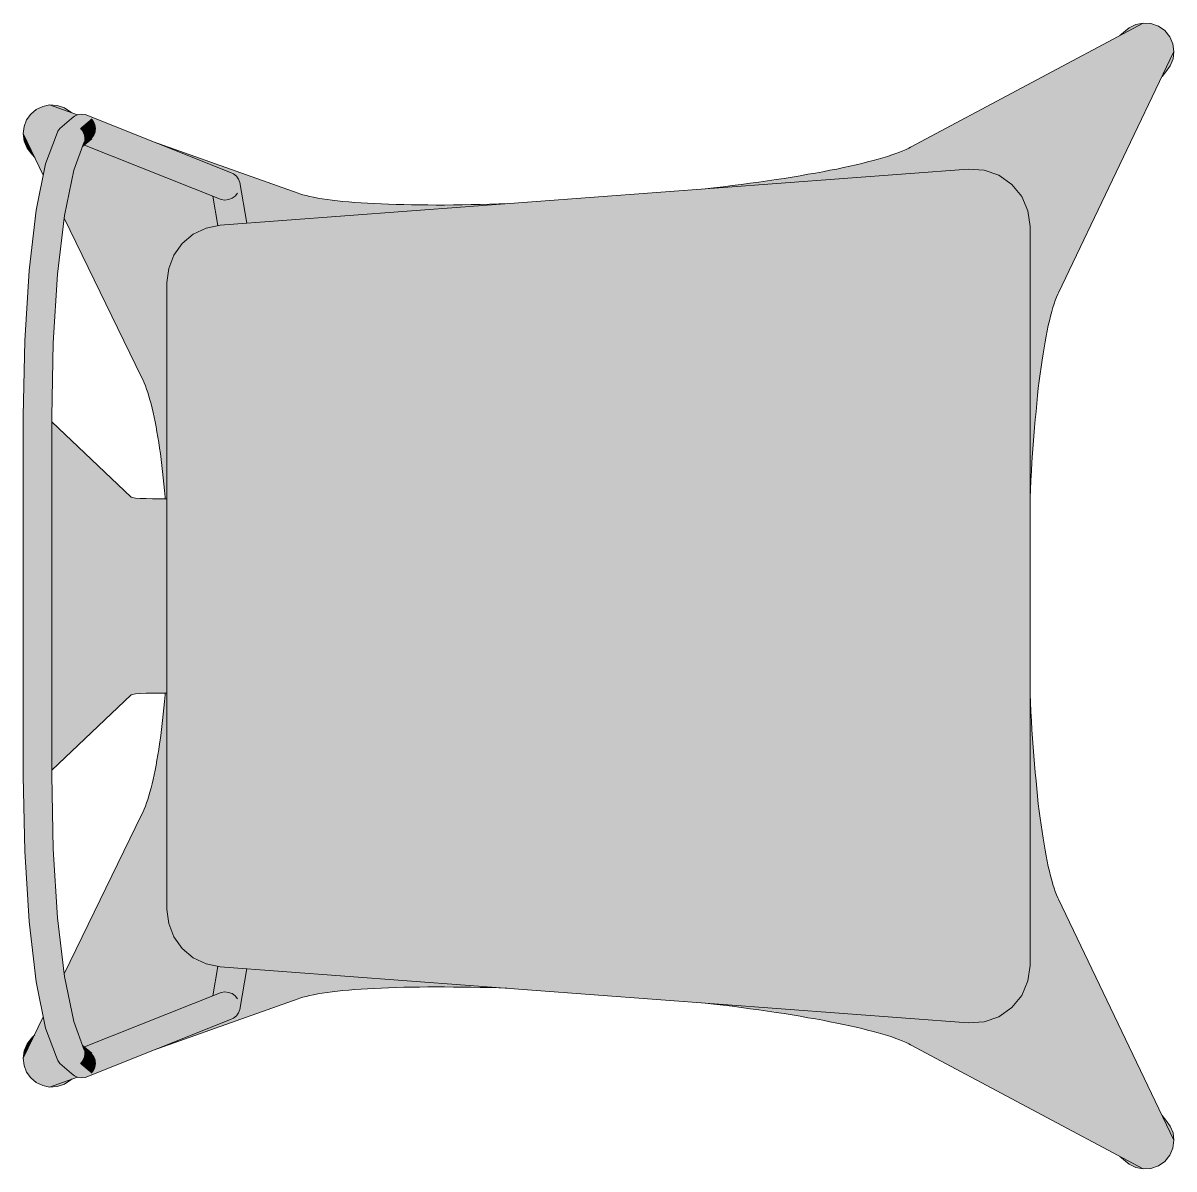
# Model space of a CAD drawing. Header units: millimetres. Extents: x 0 to 673989, y 0 to 383369.
# Drawn here: x 259774.2 to 260172.1, y 191434.7 to 191831 of the extents above; entities that cross this region are included whole.
import ezdxf

# ---------------------------------------------------------------- set-up
doc = ezdxf.new("R2010")
doc.units = ezdxf.units.MM
doc.header["$LTSCALE"] = 500
doc.layers.add('meble', color=5, linetype='Continuous', lineweight=80)

msp = doc.modelspace()

# ---------------------------------------------------------------- hatches: boundary and pattern name
at = {"layer": 'meble', "lineweight": 25, "true_color": 0xffffff, "transparency": 33554559}
for points in [[(260012.95, 191773.98), (260010.02, 191773.63), (260100.93, 191780.44), (260101.78, 191780.4), (260161.36, 191830.97), (260080.99, 191788), (260080.99, 191788), (260080.44, 191787.71), (260079.45, 191787.26), (260078.36, 191786.76), (260077.21, 191786.31), (260075.92, 191785.82), (260074.53, 191785.37), (260073.03, 191784.87), (260071.44, 191784.37), (260069.75, 191783.88), (260068.01, 191783.43), (260066.12, 191782.93), (260064.18, 191782.43), (260062.14, 191781.94), (260060, 191781.49), (260057.77, 191780.99), (260055.48, 191780.49), (260053.09, 191780.05), (260050.65, 191779.55), (260048.12, 191779.1), (260045.53, 191778.65), (260042.85, 191778.16), (260040.11, 191777.71), (260037.32, 191777.26), (260034.49, 191776.86), (260031.56, 191776.42), (260028.57, 191775.97), (260025.54, 191775.57), (260022.45, 191775.12), (260019.32, 191774.73), (260016.19, 191774.33)], [(260106.85, 191779.95), (260164.1, 191830.83), (260161.36, 191830.97), (260101.78, 191780.4), (260106.41, 191780.1)], [(260111.68, 191778.16), (260166.68, 191829.93), (260164.1, 191830.83), (260106.85, 191779.95), (260111.53, 191778.31)], [(260119.29, 191771.14), (260170.61, 191826.25), (260168.87, 191828.34), (260115.95, 191775.17), (260115.95, 191775.17)], [(260119.44, 191771), (260121.38, 191766.47), (260171.71, 191823.76), (260170.61, 191826.25), (260119.29, 191771.14)], [(260121.57, 191765.97), (260122.22, 191761.45), (260172.05, 191821.08), (260171.71, 191823.76), (260121.38, 191766.47)], [(260122.32, 191666.75), (260122.47, 191669.64), (260122.62, 191672.82), (260122.82, 191676), (260122.97, 191679.09), (260123.17, 191682.17), (260123.36, 191685.15), (260123.61, 191688.14), (260123.86, 191691.07), (260124.06, 191693.91), (260124.36, 191696.69), (260124.61, 191699.43), (260124.91, 191702.11), (260125.16, 191704.7), (260125.5, 191707.19), (260125.8, 191709.67), (260126.1, 191712.01), (260126.45, 191714.35), (260126.8, 191716.54), (260127.14, 191718.67), (260127.49, 191720.71), (260127.84, 191722.7), (260128.24, 191724.54), (260128.59, 191726.33), (260128.98, 191728.02), (260129.38, 191729.62), (260129.78, 191731.16), (260130.18, 191732.55), (260130.63, 191733.84), (260131.02, 191735.04), (260131.42, 191736.18), (260131.87, 191737.18), (260132.12, 191737.62), (260132.12, 191737.62), (260172.05, 191821.08), (260122.22, 191761.45), (260122.32, 191760.6)], [(259785.57, 191792.03), (259785.72, 191792.33), (259786.17, 191793.52), (259786.91, 191794.52), (259786.91, 191794.52), (259778.76, 191801.08), (259776.87, 191799.49)], [(259783.38, 191802.63), (259790.44, 191797.55), (259790.99, 191798), (259791.99, 191798.8), (259792.98, 191799.24)], [(259793.58, 191785.17), (259829.24, 191754.73), (259832.87, 191757.77), (259794.82, 191788.25), (259794.67, 191788.15)], [(259832.87, 191757.77), (259833.02, 191757.92), (259837.09, 191759.85), (259802.43, 191785.97), (259795.42, 191788.75), (259794.82, 191788.25)], [(259849.08, 191775.82), (259851.52, 191761.74), (259941.59, 191768.51), (259938.65, 191768.41), (259935.42, 191768.31), (259932.24, 191768.21), (259929.1, 191768.16), (259925.97, 191768.11), (259922.94, 191768.06), (259919.9, 191768.01), (259916.97, 191768.01), (259914.08, 191768.06), (259911.25, 191768.06), (259908.46, 191768.11), (259905.78, 191768.16), (259903.14, 191768.21), (259900.56, 191768.31), (259898.07, 191768.41), (259895.63, 191768.51), (259893.29, 191768.66), (259891.06, 191768.81), (259888.87, 191768.96), (259886.78, 191769.16), (259884.74, 191769.3), (259882.85, 191769.5), (259881.01, 191769.75), (259879.27, 191769.95), (259877.63, 191770.2), (259876.09, 191770.45), (259874.64, 191770.75), (259873.3, 191771), (259872.06, 191771.29), (259870.91, 191771.59), (259869.87, 191771.94), (259869.32, 191772.14), (259869.27, 191772.14), (259819.24, 191789.89), (259845.85, 191779.25), (259846.99, 191778.8), (259847.94, 191778.01), (259848.68, 191777.01)], [(259826.5, 191750.9), (259829.24, 191754.73), (259829.24, 191754.73), (259793.58, 191785.17), (259792.38, 191781.99)], [(259802.43, 191785.97), (259837.09, 191759.85), (259837.49, 191760.05), (259841.57, 191760.9), (259841.57, 191760.95), (259811.93, 191782.19)], [(259791.44, 191778.8), (259824.71, 191746.53), (259826.35, 191750.7), (259826.5, 191750.9), (259792.38, 191781.99), (259791.69, 191780.05)], [(259842.32, 191504.62), (260100.93, 191485.22), (260106.41, 191485.57), (260111.53, 191487.36), (260115.95, 191490.49), (260119.44, 191494.72), (260121.57, 191499.7), (260122.32, 191505.07), (260122.32, 191760.6), (260121.57, 191765.97), (260119.44, 191771), (260115.95, 191775.17), (260111.53, 191778.31), (260106.41, 191780.1), (260100.93, 191780.44), (259842.32, 191761.05), (259837.49, 191760.05), (259833.02, 191757.92), (259829.24, 191754.73), (259826.35, 191750.7), (259824.56, 191746.13), (259823.92, 191741.2), (259823.92, 191524.46), (259824.56, 191519.59), (259826.35, 191514.96), (259829.24, 191510.94), (259833.02, 191507.75), (259837.49, 191505.61)], [(259823.32, 191666.4), (259823.92, 191666.4), (259823.92, 191741.2), (259824.01, 191741.95), (259790.84, 191775.77), (259788.55, 191764.43), (259788.4, 191763.49), (259815.31, 191708.28), (259815.66, 191707.48), (259816.06, 191706.54), (259816.5, 191705.5), (259816.9, 191704.4), (259817.3, 191703.21), (259817.65, 191701.96), (259818.05, 191700.62), (259818.44, 191699.23), (259818.79, 191697.79), (259819.14, 191696.29), (259819.49, 191694.7), (259819.84, 191693.06), (259820.19, 191691.37), (259820.48, 191689.63), (259820.78, 191687.79), (259821.08, 191685.95), (259821.38, 191684.01), (259821.68, 191682.07), (259821.93, 191680.03), (259822.17, 191677.99), (259822.42, 191675.85), (259822.67, 191673.72), (259822.87, 191671.53), (259823.07, 191669.29), (259823.27, 191667)], [(259824.01, 191741.95), (259824.56, 191746.13), (259824.71, 191746.53), (259791.44, 191778.8), (259790.84, 191775.77)], [(259842.32, 191761.05), (259842.32, 191761.05), (259843.11, 191761.1), (259841.52, 191770.35), (259840.63, 191770.7)], [(259843.11, 191761.1), (259844.16, 191761.2), (259842.66, 191769.9), (259841.97, 191770.15), (259841.52, 191770.35)], [(259788.55, 191501.24), (259790.84, 191489.9), (259824.01, 191523.72), (259823.92, 191524.46), (259823.92, 191599.26), (259823.32, 191599.26), (259823.27, 191598.67), (259823.07, 191596.38), (259822.87, 191594.14), (259822.67, 191591.95), (259822.42, 191589.81), (259822.17, 191587.72), (259821.93, 191585.64), (259821.68, 191583.65), (259821.38, 191581.66), (259821.08, 191579.72), (259820.78, 191577.88), (259820.48, 191576.09), (259820.19, 191574.3), (259819.84, 191572.61), (259819.49, 191570.96), (259819.14, 191569.37), (259818.79, 191567.88), (259818.44, 191566.44), (259818.05, 191565.05), (259817.65, 191563.7), (259817.3, 191562.46), (259816.9, 191561.32), (259816.5, 191560.17), (259816.06, 191559.13), (259815.66, 191558.18), (259815.31, 191557.39), (259788.4, 191502.18)], [(260122.22, 191504.22), (260172.05, 191444.64), (260132.12, 191528.04), (260132.12, 191528.04), (260131.87, 191528.49), (260131.42, 191529.54), (260131.02, 191530.63), (260130.63, 191531.82), (260130.18, 191533.12), (260129.78, 191534.56), (260129.38, 191536.05), (260128.98, 191537.64), (260128.59, 191539.33), (260128.24, 191541.12), (260127.84, 191542.96), (260127.49, 191544.95), (260127.14, 191546.99), (260126.8, 191549.13), (260126.45, 191551.37), (260126.1, 191553.66), (260125.8, 191555.99), (260125.5, 191558.48), (260125.16, 191561.02), (260124.91, 191563.6), (260124.61, 191566.24), (260124.36, 191568.97), (260124.06, 191571.76), (260123.86, 191574.64), (260123.61, 191577.53), (260123.36, 191580.51), (260123.17, 191583.5), (260122.97, 191586.58), (260122.82, 191589.71), (260122.62, 191592.85), (260122.47, 191596.03), (260122.32, 191598.91), (260122.32, 191505.07)], [(259791.44, 191486.91), (259824.71, 191519.14), (259824.56, 191519.59), (259824.01, 191523.72), (259790.84, 191489.9)], [(259791.69, 191485.67), (259792.38, 191483.68), (259826.5, 191514.76), (259826.35, 191514.96), (259824.71, 191519.14), (259791.44, 191486.91)], [(259793.58, 191480.5), (259829.24, 191510.94), (259829.24, 191510.94), (259826.5, 191514.76), (259792.38, 191483.68)], [(259794.67, 191477.56), (259794.82, 191477.46), (259832.87, 191507.9), (259829.24, 191510.94), (259793.58, 191480.5)], [(259794.82, 191477.46), (259795.42, 191476.92), (259802.43, 191479.7), (259837.09, 191505.81), (259833.02, 191507.75), (259832.87, 191507.9)], [(259837.09, 191505.81), (259802.43, 191479.7), (259811.93, 191483.48), (259841.57, 191504.72), (259841.57, 191504.77), (259837.49, 191505.61)], [(259842.32, 191504.67), (259840.63, 191494.97), (259841.52, 191495.32), (259843.11, 191504.57), (259842.32, 191504.62)], [(259843.11, 191504.57), (259841.52, 191495.32), (259841.97, 191495.52), (259842.66, 191495.77), (259844.16, 191504.52)], [(259845.85, 191486.42), (259819.24, 191475.77), (259869.27, 191493.53), (259869.32, 191493.53), (259869.87, 191493.73), (259870.91, 191494.08), (259872.06, 191494.37), (259873.3, 191494.67), (259874.64, 191494.92), (259876.09, 191495.22), (259877.63, 191495.47), (259879.27, 191495.72), (259881.01, 191495.92), (259882.85, 191496.16), (259884.74, 191496.36), (259886.78, 191496.56), (259888.87, 191496.71), (259891.06, 191496.86), (259893.29, 191497.01), (259895.63, 191497.16), (259898.07, 191497.26), (259900.56, 191497.36), (259903.14, 191497.46), (259905.78, 191497.51), (259908.46, 191497.56), (259911.25, 191497.61), (259914.08, 191497.66), (259916.97, 191497.66), (259919.9, 191497.66), (259922.94, 191497.61), (259925.97, 191497.61), (259929.1, 191497.56), (259932.24, 191497.46), (259935.42, 191497.41), (259938.65, 191497.31), (259941.59, 191497.21), (259851.52, 191503.97), (259849.08, 191489.85), (259848.68, 191488.65), (259847.94, 191487.66), (259846.99, 191486.86)], [(260171.71, 191441.9), (260172.05, 191444.64), (260122.22, 191504.22), (260121.57, 191499.7), (260121.38, 191499.25)], [(260170.61, 191439.42), (260171.71, 191441.9), (260121.38, 191499.25), (260119.44, 191494.72), (260119.29, 191494.52)], [(260161.36, 191434.69), (260101.78, 191485.27), (260100.93, 191485.22), (260010.02, 191492.04), (260012.95, 191491.74), (260016.19, 191491.34), (260019.32, 191490.94), (260022.45, 191490.54), (260025.54, 191490.1), (260028.57, 191489.7), (260031.56, 191489.25), (260034.49, 191488.85), (260037.32, 191488.41), (260040.11, 191487.96), (260042.85, 191487.51), (260045.53, 191487.01), (260048.12, 191486.57), (260050.65, 191486.12), (260053.09, 191485.62), (260055.48, 191485.17), (260057.77, 191484.68), (260060, 191484.18), (260062.14, 191483.73), (260064.18, 191483.23), (260066.12, 191482.74), (260068.01, 191482.29), (260069.75, 191481.79), (260071.44, 191481.29), (260073.03, 191480.8), (260074.53, 191480.35), (260075.92, 191479.85), (260077.21, 191479.35), (260078.36, 191478.91), (260079.45, 191478.41), (260080.44, 191477.96), (260080.99, 191477.66), (260080.99, 191477.66)], [(260101.78, 191485.27), (260161.36, 191434.69), (260164.1, 191434.89), (260106.85, 191485.72), (260106.41, 191485.57)], [(260106.85, 191485.72), (260164.1, 191434.89), (260166.68, 191435.79), (260111.68, 191487.51), (260111.53, 191487.36)], [(259778.76, 191464.63), (259786.91, 191471.15), (259786.91, 191471.15), (259786.17, 191472.19), (259785.72, 191473.34), (259785.57, 191473.68), (259776.87, 191466.22)], [(259783.38, 191463.04), (259792.98, 191466.47), (259791.99, 191466.87), (259790.99, 191467.67), (259790.44, 191468.11)]]:
    msp.add_hatch(color=7, dxfattribs=at).paths.add_polyline_path(points)

# ---------------------------------------------------------------- linework, layer by layer
at = {"layer": 'meble', "lineweight": 9}
for points in [[(260010.02, 191773.63), (260012.95, 191773.98), (260016.19, 191774.33), (260019.32, 191774.73), (260022.45, 191775.12), (260025.54, 191775.57), (260028.57, 191775.97), (260031.56, 191776.42), (260034.49, 191776.86), (260037.32, 191777.26), (260040.11, 191777.71), (260042.85, 191778.16), (260045.53, 191778.65), (260048.12, 191779.1), (260050.65, 191779.55), (260053.09, 191780.05), (260055.48, 191780.49), (260057.77, 191780.99), (260060, 191781.49), (260062.14, 191781.94), (260064.18, 191782.43), (260066.12, 191782.93), (260068.01, 191783.43), (260069.75, 191783.88), (260071.44, 191784.37), (260073.03, 191784.87), (260074.53, 191785.37), (260075.92, 191785.82), (260077.21, 191786.31), (260078.36, 191786.76), (260079.45, 191787.26), (260080.44, 191787.71), (260080.99, 191788), (260161.36, 191830.97), (260164.1, 191830.83), (260166.68, 191829.93), (260168.87, 191828.34), (260170.61, 191826.25), (260171.71, 191823.76), (260172.05, 191821.08), (260171.76, 191818.54), (260170.76, 191816.15), (260169.27, 191814.11), (260167.98, 191812.52)], [(260153.35, 191826.7), (260156.59, 191829.33), (260158.87, 191830.48), (260161.36, 191830.97)], [(260172.05, 191821.08), (260132.12, 191737.62), (260131.87, 191737.18), (260131.42, 191736.18), (260131.02, 191735.04), (260130.63, 191733.84), (260130.18, 191732.55), (260129.78, 191731.16), (260129.38, 191729.62), (260128.98, 191728.02), (260128.59, 191726.33), (260128.24, 191724.54), (260127.84, 191722.7), (260127.49, 191720.71), (260127.14, 191718.67), (260126.8, 191716.54), (260126.45, 191714.35), (260126.1, 191712.01), (260125.8, 191709.67), (260125.5, 191707.19), (260125.16, 191704.7), (260124.91, 191702.11), (260124.61, 191699.43), (260124.36, 191696.69), (260124.06, 191693.91), (260123.86, 191691.07), (260123.61, 191688.14), (260123.36, 191685.15), (260123.17, 191682.17), (260122.97, 191679.09), (260122.82, 191676), (260122.62, 191672.82), (260122.47, 191669.64), (260122.32, 191666.75)], [(259778.21, 191784.52), (259777.21, 191785.57), (259775.57, 191787.66), (259774.53, 191790.09), (259774.18, 191792.73), (259774.53, 191795.17), (259775.42, 191797.45), (259776.87, 191799.49), (259778.76, 191801.08), (259780.99, 191802.13), (259783.38, 191802.63), (259786.02, 191802.48), (259788.55, 191801.63), (259790.74, 191800.14), (259791.14, 191799.89)], [(259851.52, 191503.97), (259849.08, 191489.85), (259848.68, 191488.65), (259847.94, 191487.66), (259846.99, 191486.86), (259845.85, 191486.42), (259795.72, 191466.37), (259794.42, 191466.22), (259793.18, 191466.37), (259791.99, 191466.87), (259790.99, 191467.67), (259786.91, 191471.15), (259786.17, 191472.19), (259785.72, 191473.34), (259781.99, 191483.38), (259778.76, 191499.4), (259776.32, 191520.29), (259774.78, 191544.61), (259774.23, 191570.57), (259774.23, 191632.83), (259774.23, 191695.1), (259774.78, 191721.06), (259776.32, 191745.38), (259778.76, 191766.27), (259781.99, 191782.28), (259785.72, 191792.33), (259786.17, 191793.52), (259786.91, 191794.52), (259790.99, 191798), (259791.99, 191798.8), (259793.18, 191799.29), (259794.42, 191799.44), (259795.72, 191799.29), (259845.85, 191779.25), (259846.99, 191778.8), (259847.94, 191778.01), (259848.68, 191777.01), (259849.08, 191775.82), (259851.52, 191761.74)], [(259783.38, 191802.63), (259792.98, 191799.24)], [(259781.19, 191778.36), (259774.18, 191792.73)], [(259795.32, 191475.82), (259791.69, 191485.67), (259788.55, 191501.24), (259786.12, 191521.58), (259784.63, 191545.25), (259784.13, 191570.77), (259784.13, 191632.83), (259784.13, 191694.9), (259784.63, 191720.42), (259786.12, 191744.09), (259788.55, 191764.43), (259791.69, 191780.05), (259795.32, 191789.84)], [(259797.95, 191790.94), (259794.67, 191788.15)], [(259848.33, 191772.14), (259847.49, 191771.14), (259846.44, 191770.35), (259845.2, 191769.9), (259843.96, 191769.7), (259842.66, 191769.9), (259795.42, 191788.75)], [(259819.24, 191789.89), (259869.27, 191772.14), (259869.32, 191772.14), (259869.87, 191771.94), (259870.91, 191771.59), (259872.06, 191771.29), (259873.3, 191771), (259874.64, 191770.75), (259876.09, 191770.45), (259877.63, 191770.2), (259879.27, 191769.95), (259881.01, 191769.75), (259882.85, 191769.5), (259884.74, 191769.3), (259886.78, 191769.16), (259888.87, 191768.96), (259891.06, 191768.81), (259893.29, 191768.66), (259895.63, 191768.51), (259898.07, 191768.41), (259900.56, 191768.31), (259903.14, 191768.21), (259905.78, 191768.16), (259908.46, 191768.11), (259911.25, 191768.06), (259914.08, 191768.06), (259916.97, 191768.01), (259919.9, 191768.01), (259922.94, 191768.06), (259925.97, 191768.11), (259929.1, 191768.16), (259932.24, 191768.21), (259935.42, 191768.31), (259938.65, 191768.41), (259941.59, 191768.51)], [(260080.99, 191788), (260080.99, 191788)], [(259841.57, 191760.9), (259839.83, 191771.04)], [(259823.32, 191666.4), (259823.27, 191667), (259823.07, 191669.29), (259822.87, 191671.53), (259822.67, 191673.72), (259822.42, 191675.85), (259822.17, 191677.99), (259821.93, 191680.03), (259821.68, 191682.07), (259821.38, 191684.01), (259821.08, 191685.95), (259820.78, 191687.79), (259820.48, 191689.63), (259820.19, 191691.37), (259819.84, 191693.06), (259819.49, 191694.7), (259819.14, 191696.29), (259818.79, 191697.79), (259818.44, 191699.23), (259818.05, 191700.62), (259817.65, 191701.96), (259817.3, 191703.21), (259816.9, 191704.4), (259816.5, 191705.5), (259816.06, 191706.54), (259815.66, 191707.48), (259815.31, 191708.28), (259788.4, 191763.49)], [(260132.12, 191737.62), (260132.12, 191737.62)], [(259823.92, 191666.4), (259821.43, 191666.4), (259818.99, 191666.4), (259816.75, 191666.5), (259814.71, 191666.6), (259813.12, 191666.7), (259812.08, 191666.85), (259811.53, 191667.05), (259784.13, 191693.01)], [(259784.13, 191572.66), (259811.53, 191598.62), (259812.08, 191598.82), (259813.12, 191598.96), (259814.71, 191599.11), (259816.75, 191599.21), (259818.99, 191599.26), (259821.43, 191599.26), (259823.92, 191599.26)], [(259788.4, 191502.18), (259815.31, 191557.39), (259815.66, 191558.18), (259816.06, 191559.13), (259816.5, 191560.17), (259816.9, 191561.32), (259817.3, 191562.46), (259817.65, 191563.7), (259818.05, 191565.05), (259818.44, 191566.44), (259818.79, 191567.88), (259819.14, 191569.37), (259819.49, 191570.96), (259819.84, 191572.61), (259820.19, 191574.3), (259820.48, 191576.09), (259820.78, 191577.88), (259821.08, 191579.72), (259821.38, 191581.66), (259821.68, 191583.65), (259821.93, 191585.64), (259822.17, 191587.72), (259822.42, 191589.81), (259822.67, 191591.95), (259822.87, 191594.14), (259823.07, 191596.38), (259823.27, 191598.67), (259823.32, 191599.26)], [(260122.32, 191598.91), (260122.47, 191596.03), (260122.62, 191592.85), (260122.82, 191589.71), (260122.97, 191586.58), (260123.17, 191583.5), (260123.36, 191580.51), (260123.61, 191577.53), (260123.86, 191574.64), (260124.06, 191571.76), (260124.36, 191568.97), (260124.61, 191566.24), (260124.91, 191563.6), (260125.16, 191560.97), (260125.5, 191558.48), (260125.8, 191555.99), (260126.1, 191553.66), (260126.45, 191551.37), (260126.8, 191549.13), (260127.14, 191546.99), (260127.49, 191544.95), (260127.84, 191542.96), (260128.24, 191541.12), (260128.59, 191539.33), (260128.98, 191537.64), (260129.38, 191536.05), (260129.78, 191534.56), (260130.18, 191533.12), (260130.63, 191531.82), (260131.02, 191530.63), (260131.42, 191529.54), (260131.87, 191528.49), (260132.12, 191528.04), (260172.05, 191444.64)], [(260132.12, 191528.04), (260132.12, 191528.04)], [(259841.57, 191504.77), (259839.83, 191494.62)], [(259941.59, 191497.21), (259938.65, 191497.31), (259935.42, 191497.41), (259932.24, 191497.46), (259929.1, 191497.56), (259925.97, 191497.61), (259922.94, 191497.61), (259919.9, 191497.66), (259916.97, 191497.66), (259914.08, 191497.66), (259911.25, 191497.61), (259908.46, 191497.56), (259905.78, 191497.51), (259903.14, 191497.46), (259900.56, 191497.36), (259898.07, 191497.26), (259895.63, 191497.16), (259893.29, 191497.01), (259891.06, 191496.86), (259888.87, 191496.71), (259886.78, 191496.56), (259884.74, 191496.36), (259882.85, 191496.16), (259881.01, 191495.92), (259879.27, 191495.72), (259877.63, 191495.47), (259876.09, 191495.22), (259874.64, 191494.92), (259873.3, 191494.67), (259872.06, 191494.37), (259870.91, 191494.08), (259869.87, 191493.73), (259869.32, 191493.53), (259869.27, 191493.53), (259819.24, 191475.77)], [(259848.33, 191493.53), (259847.49, 191494.52), (259846.44, 191495.32), (259845.2, 191495.77), (259843.96, 191495.97), (259842.66, 191495.77), (259795.42, 191476.92)], [(260010.02, 191492.04), (260012.95, 191491.74), (260016.19, 191491.34), (260019.32, 191490.94), (260022.45, 191490.54), (260025.54, 191490.1), (260028.57, 191489.7), (260031.56, 191489.25), (260034.49, 191488.85), (260037.32, 191488.41), (260040.11, 191487.96), (260042.85, 191487.51), (260045.53, 191487.01), (260048.12, 191486.57), (260050.65, 191486.12), (260053.09, 191485.62), (260055.48, 191485.17), (260057.77, 191484.68), (260060, 191484.23), (260062.14, 191483.73), (260064.18, 191483.23), (260066.12, 191482.74), (260068.01, 191482.29), (260069.75, 191481.79), (260071.44, 191481.29), (260073.03, 191480.8), (260074.53, 191480.35), (260075.92, 191479.85), (260077.21, 191479.35), (260078.36, 191478.91), (260079.45, 191478.41), (260080.44, 191477.96), (260080.99, 191477.66), (260161.36, 191434.69), (260164.1, 191434.89), (260166.68, 191435.79), (260168.87, 191437.33), (260170.61, 191439.42), (260171.71, 191441.9), (260172.05, 191444.64), (260171.76, 191447.18), (260170.76, 191449.51), (260169.27, 191451.55), (260167.98, 191453.14)], [(259774.18, 191472.99), (259781.19, 191487.31)], [(259778.21, 191481.14), (259777.21, 191480.1), (259775.57, 191478.01), (259774.53, 191475.57), (259774.18, 191472.99), (259774.53, 191470.5), (259775.42, 191468.21), (259776.87, 191466.22), (259778.76, 191464.63), (259780.99, 191463.54), (259783.38, 191463.04), (259786.02, 191463.19), (259788.55, 191464.04), (259790.74, 191465.53), (259791.14, 191465.83)], [(259797.95, 191474.73), (259794.67, 191477.56)], [(260080.99, 191477.66), (260080.99, 191477.66)], [(259792.98, 191466.47), (259783.38, 191463.04)], [(260153.35, 191439.02), (260156.59, 191436.33), (260158.87, 191435.24), (260161.36, 191434.69)]]:
    msp.add_lwpolyline(points, dxfattribs=at)
msp.add_lwpolyline([(260100.93, 191485.22), (260106.41, 191485.57), (260111.53, 191487.36), (260115.95, 191490.49), (260119.44, 191494.72), (260121.57, 191499.7), (260122.32, 191505.07), (260122.32, 191760.6), (260121.57, 191765.97), (260119.44, 191771), (260115.95, 191775.17), (260111.53, 191778.31), (260106.41, 191780.1), (260100.93, 191780.44), (259842.32, 191761.05), (259837.49, 191760.05), (259833.02, 191757.92), (259829.24, 191754.73), (259826.35, 191750.7), (259824.56, 191746.13), (259823.92, 191741.2), (259823.92, 191524.46), (259824.56, 191519.59), (259826.35, 191514.96), (259829.24, 191510.94), (259833.02, 191507.75), (259837.49, 191505.61), (259842.32, 191504.62)], close=True, dxfattribs=at)
at = {"layer": 'meble', "color": 7, "lineweight": 0, "true_color": 0xffffff, "transparency": 33554559}
for points in [[(260158.87, 191830.48), (260156.04, 191828.14), (260161.36, 191830.97)], [(260111.68, 191778.16), (260115.95, 191775.17), (260166.68, 191829.93), (260168.87, 191828.34)], [(260156.59, 191829.33), (260153.35, 191826.7), (260158.87, 191830.48), (260156.04, 191828.14)], [(260172.05, 191821.08), (260169.57, 191815.86), (260171.76, 191818.54)], [(260167.98, 191812.52), (260169.27, 191814.11), (260168.13, 191812.82), (260170.76, 191816.15)], [(260168.13, 191812.82), (260170.76, 191816.15), (260169.57, 191815.86), (260171.76, 191818.54)], [(259775.42, 191797.45), (259784.53, 191789.15), (259776.87, 191799.49), (259785.57, 191792.03)], [(259786.91, 191794.52), (259788.85, 191796.21), (259778.76, 191801.08), (259780.99, 191802.13)], [(259780.99, 191802.13), (259788.85, 191796.21), (259783.38, 191802.63), (259790.44, 191797.55)], [(259783.38, 191802.63), (259788.36, 191800.89), (259786.02, 191802.48)], [(259791.09, 191799.89), (259788.55, 191801.63), (259788.36, 191800.89), (259786.02, 191802.48)], [(259791.99, 191798.8), (259787.91, 191795.27), (259793.18, 191799.29), (259789.05, 191795.76)], [(259791.09, 191799.89), (259791.14, 191799.89), (259788.55, 191801.63), (259790.74, 191800.14)], [(259789.05, 191795.76), (259790.29, 191795.91), (259793.18, 191799.29), (259794.42, 191799.44)], [(259790.29, 191795.91), (259791.59, 191795.76), (259794.42, 191799.44), (259795.72, 191799.29)], [(259791.59, 191795.76), (259792.78, 191795.27), (259795.72, 191799.29), (259796.91, 191798.8)], [(259796.91, 191798.8), (259846.99, 191778.8), (259795.72, 191799.29), (259845.85, 191779.25)], [(259774.18, 191792.73), (259782.64, 191784.08), (259774.53, 191795.17), (259783.53, 191786.41)], [(259783.53, 191786.41), (259784.53, 191789.15), (259774.53, 191795.17), (259775.42, 191797.45)], [(259786.91, 191794.52), (259783.08, 191784.22), (259787.91, 191795.27), (259784.03, 191784.92)], [(259787.91, 191795.27), (259784.03, 191784.92), (259789.05, 191795.76), (259785.17, 191785.37)], [(259789.05, 191795.76), (259785.17, 191785.37), (259790.29, 191795.91), (259786.42, 191785.47)], [(259790.29, 191795.91), (259786.42, 191785.47), (259791.59, 191795.76), (259787.71, 191785.37)], [(259790.99, 191798), (259786.91, 191794.52), (259791.99, 191798.8), (259787.91, 191795.27)], [(259791.59, 191795.76), (259787.71, 191785.37), (259792.78, 191795.27), (259788.95, 191784.92)], [(259792.78, 191795.27), (259788.95, 191784.92), (259793.83, 191794.52), (259790.05, 191784.22)], [(259792.78, 191795.27), (259793.83, 191794.52), (259796.91, 191798.8), (259797.95, 191798)], [(259793.83, 191794.52), (259794.67, 191793.52), (259797.95, 191798), (259798.7, 191796.96)], [(259794.67, 191793.52), (259795.22, 191792.33), (259798.7, 191796.96), (259799.2, 191795.76)], [(259795.22, 191792.33), (259795.42, 191791.09), (259799.2, 191795.76), (259799.4, 191794.47)], [(259797.95, 191798), (259847.94, 191778.01), (259796.91, 191798.8), (259846.99, 191778.8)], [(259798.7, 191796.96), (259848.68, 191777.01), (259797.95, 191798), (259847.94, 191778.01)], [(259799.2, 191795.76), (259849.08, 191775.82), (259798.7, 191796.96), (259848.68, 191777.01)], [(259849.18, 191774.58), (259849.08, 191775.82), (259799.4, 191794.47), (259799.2, 191795.76)], [(259774.53, 191790.09), (259776.47, 191788.05), (259774.18, 191792.73)], [(259774.18, 191792.73), (259781.19, 191778.36), (259782.64, 191784.08), (259781.99, 191782.28)], [(259785.72, 191792.33), (259781.99, 191782.28), (259786.17, 191793.52), (259782.39, 191783.33)], [(259786.17, 191793.52), (259782.39, 191783.33), (259786.91, 191794.52), (259783.08, 191784.22)], [(259793.83, 191794.52), (259790.05, 191784.22), (259794.67, 191793.52), (259790.89, 191783.33)], [(259794.67, 191793.52), (259790.89, 191783.33), (259795.22, 191792.33), (259791.49, 191782.28)], [(259795.22, 191792.33), (259791.49, 191782.28), (259795.42, 191791.09), (259791.74, 191781.14)], [(259795.42, 191791.09), (259791.74, 191781.14), (259795.32, 191789.84), (259791.69, 191780.05)], [(259794.87, 191788.65), (259794.67, 191788.15), (259798.75, 191791.98), (259797.95, 191790.94)], [(259794.87, 191788.65), (259798.75, 191791.98), (259795.32, 191789.84), (259799.25, 191793.18)], [(259795.42, 191791.09), (259795.32, 191789.84), (259799.4, 191794.47), (259799.25, 191793.18)], [(259847.49, 191771.14), (259848.33, 191772.14), (259797.95, 191790.94), (259798.75, 191791.98)], [(259798.75, 191791.98), (259848.33, 191772.14), (259799.25, 191793.18), (259848.93, 191773.33)], [(259848.93, 191773.33), (259849.18, 191774.58), (259799.25, 191793.18), (259799.4, 191794.47)], [(259777.86, 191785.17), (259776.47, 191788.05), (259775.57, 191787.66), (259774.53, 191790.09)], [(259778.21, 191784.52), (259777.86, 191785.17), (259777.21, 191785.57), (259775.57, 191787.66)], [(259843.96, 191769.7), (259795.72, 191789), (259842.66, 191769.9), (259795.42, 191788.75)], [(259795.72, 191789), (259843.96, 191769.7), (259796.26, 191789.45), (259845.2, 191769.9)], [(259796.26, 191789.45), (259845.2, 191769.9), (259797.01, 191790.14), (259846.44, 191770.35)], [(259797.01, 191790.14), (259846.44, 191770.35), (259797.95, 191790.94), (259847.49, 191771.14)], [(259781.99, 191782.28), (259778.76, 191766.27), (259782.39, 191783.33), (259779.1, 191767.12)], [(259779.1, 191767.12), (259779.8, 191767.86), (259782.39, 191783.33), (259783.08, 191784.22)], [(259783.08, 191784.22), (259779.8, 191767.86), (259784.03, 191784.92), (259780.75, 191768.41)], [(259780.75, 191768.41), (259781.84, 191768.76), (259784.03, 191784.92), (259785.17, 191785.37)], [(259785.17, 191785.37), (259781.84, 191768.76), (259786.42, 191785.47), (259783.08, 191768.91)], [(259783.08, 191768.91), (259784.38, 191768.76), (259786.42, 191785.47), (259787.71, 191785.37)], [(259784.38, 191768.76), (259785.62, 191768.41), (259787.71, 191785.37), (259788.95, 191784.92)], [(259785.62, 191768.41), (259786.76, 191767.86), (259788.95, 191784.92), (259790.05, 191784.22)], [(259787.66, 191767.12), (259790.89, 191783.33), (259786.76, 191767.86), (259790.05, 191784.22)], [(259787.66, 191767.12), (259788.26, 191766.27), (259790.89, 191783.33), (259791.49, 191782.28)], [(259788.26, 191766.27), (259788.55, 191765.33), (259791.49, 191782.28), (259791.74, 191781.14)], [(259788.55, 191765.33), (259788.55, 191764.43), (259791.74, 191781.14), (259791.69, 191780.05)], [(259841.57, 191760.95), (259839.83, 191771.04), (259811.93, 191782.19)], [(259851.37, 191761.69), (259851.52, 191761.74), (259849.18, 191774.58), (259849.08, 191775.82)], [(259847.99, 191761.45), (259849.18, 191761.55), (259846.44, 191770.35), (259847.49, 191771.14)], [(259849.18, 191761.55), (259850.17, 191761.65), (259847.49, 191771.14), (259848.33, 191772.14)], [(259850.17, 191761.65), (259850.92, 191761.69), (259848.33, 191772.14), (259848.93, 191773.33)], [(259850.92, 191761.69), (259851.37, 191761.69), (259848.93, 191773.33), (259849.18, 191774.58)], [(259778.76, 191766.27), (259776.32, 191745.38), (259779.1, 191767.12), (259776.62, 191745.98)], [(259776.62, 191745.98), (259777.26, 191746.53), (259779.1, 191767.12), (259779.8, 191767.86)], [(259777.26, 191746.53), (259778.21, 191746.92), (259779.8, 191767.86), (259780.75, 191768.41)], [(259780.75, 191768.41), (259778.21, 191746.92), (259781.84, 191768.76), (259779.3, 191747.17)], [(259779.3, 191747.17), (259780.55, 191747.27), (259781.84, 191768.76), (259783.08, 191768.91)], [(259780.55, 191747.27), (259781.84, 191747.17), (259783.08, 191768.91), (259784.38, 191768.76)], [(259781.84, 191747.17), (259783.08, 191746.92), (259784.38, 191768.76), (259785.62, 191768.41)], [(259784.23, 191746.53), (259786.76, 191767.86), (259783.08, 191746.92), (259785.62, 191768.41)], [(259784.23, 191746.53), (259785.12, 191745.98), (259786.76, 191767.86), (259787.66, 191767.12)], [(259785.82, 191745.38), (259788.26, 191766.27), (259785.12, 191745.98), (259787.66, 191767.12)], [(259841.57, 191760.9), (259841.77, 191760.95), (259839.83, 191771.04), (259840.03, 191770.95)], [(259841.77, 191760.95), (259842.32, 191761.05), (259840.03, 191770.95), (259840.63, 191770.7)], [(259844.16, 191761.2), (259845.4, 191761.25), (259842.66, 191769.9), (259843.96, 191769.7)], [(259845.4, 191761.25), (259846.69, 191761.35), (259843.96, 191769.7), (259845.2, 191769.9)], [(259846.69, 191761.35), (259847.99, 191761.45), (259845.2, 191769.9), (259846.44, 191770.35)], [(259786.12, 191744.74), (259788.55, 191765.33), (259785.82, 191745.38), (259788.26, 191766.27)], [(259786.17, 191744.09), (259788.55, 191764.43), (259786.12, 191744.74), (259788.55, 191765.33)], [(259777.71, 191722.01), (259778.96, 191722.06), (259779.3, 191747.17), (259780.55, 191747.27)], [(259778.96, 191722.06), (259780.25, 191722.01), (259780.55, 191747.27), (259781.84, 191747.17)], [(259774.78, 191721.06), (259775.08, 191721.41), (259776.32, 191745.38), (259776.62, 191745.98)], [(259775.08, 191721.41), (259775.67, 191721.66), (259776.62, 191745.98), (259777.26, 191746.53)], [(259777.26, 191746.53), (259775.67, 191721.66), (259778.21, 191746.92), (259776.57, 191721.86)], [(259776.57, 191721.86), (259777.71, 191722.01), (259778.21, 191746.92), (259779.3, 191747.17)], [(259780.25, 191722.01), (259781.49, 191721.86), (259781.84, 191747.17), (259783.08, 191746.92)], [(259781.49, 191721.86), (259782.64, 191721.66), (259783.08, 191746.92), (259784.23, 191746.53)], [(259782.64, 191721.66), (259783.58, 191721.41), (259784.23, 191746.53), (259785.12, 191745.98)], [(259783.58, 191721.41), (259784.23, 191721.06), (259785.12, 191745.98), (259785.82, 191745.38)], [(259784.23, 191721.06), (259784.63, 191720.76), (259785.82, 191745.38), (259786.12, 191744.74)], [(259784.63, 191720.76), (259784.63, 191720.42), (259786.12, 191744.74), (259786.17, 191744.09)], [(259774.23, 191695.1), (259774.53, 191695.15), (259774.78, 191721.06), (259775.08, 191721.41)], [(259775.08, 191721.41), (259774.53, 191695.15), (259775.67, 191721.66), (259775.18, 191695.25)], [(259775.67, 191721.66), (259775.18, 191695.25), (259776.57, 191721.86), (259776.07, 191695.3)], [(259776.57, 191721.86), (259776.07, 191695.3), (259777.71, 191722.01), (259777.17, 191695.3)], [(259777.71, 191722.01), (259777.17, 191695.3), (259778.96, 191722.06), (259778.41, 191695.35)], [(259778.96, 191722.06), (259778.41, 191695.35), (259780.25, 191722.01), (259779.7, 191695.3)], [(259780.25, 191722.01), (259779.7, 191695.3), (259781.49, 191721.86), (259780.94, 191695.3)], [(259781.49, 191721.86), (259780.94, 191695.3), (259782.64, 191721.66), (259782.09, 191695.25)], [(259782.64, 191721.66), (259782.09, 191695.25), (259783.58, 191721.41), (259783.03, 191695.15)], [(259783.58, 191721.41), (259783.03, 191695.15), (259784.23, 191721.06), (259783.73, 191695.1)], [(259783.73, 191695.1), (259784.08, 191695), (259784.23, 191721.06), (259784.63, 191720.76)], [(259784.08, 191695), (259784.13, 191694.9), (259784.63, 191720.76), (259784.63, 191720.42)], [(259774.23, 191695.1), (259774.23, 191632.83), (259774.53, 191695.15), (259774.53, 191632.83)], [(259774.53, 191695.15), (259774.53, 191632.83), (259775.18, 191695.25), (259775.18, 191632.83)], [(259775.18, 191695.25), (259775.18, 191632.83), (259776.07, 191695.3), (259776.07, 191632.83)], [(259776.07, 191695.3), (259776.07, 191632.83), (259777.17, 191695.3), (259777.17, 191632.83)], [(259777.17, 191695.3), (259777.17, 191632.83), (259778.41, 191695.35), (259778.41, 191632.83)], [(259778.41, 191695.35), (259778.41, 191632.83), (259779.7, 191695.3), (259779.7, 191632.83)], [(259779.7, 191695.3), (259779.7, 191632.83), (259780.94, 191695.3), (259780.94, 191632.83)], [(259780.94, 191695.3), (259780.94, 191632.83), (259782.09, 191695.25), (259782.09, 191632.83)], [(259782.09, 191695.25), (259782.09, 191632.83), (259783.03, 191695.15), (259783.03, 191632.83)], [(259783.03, 191695.15), (259783.03, 191632.83), (259783.73, 191695.1), (259783.73, 191632.83)], [(259783.73, 191695.1), (259783.73, 191632.83), (259784.08, 191695), (259784.08, 191632.83)], [(259784.08, 191695), (259784.08, 191632.83), (259784.13, 191694.9), (259784.13, 191632.83)], [(259784.13, 191693.01), (259784.13, 191572.66), (259811.53, 191667.05), (259811.53, 191598.62)], [(259811.53, 191667.05), (259811.53, 191598.62), (259812.08, 191666.85), (259812.08, 191598.82)], [(259812.08, 191666.85), (259812.08, 191598.82), (259813.12, 191666.7), (259813.12, 191598.96)], [(259813.12, 191666.7), (259813.12, 191598.96), (259814.71, 191666.6), (259814.71, 191599.11)], [(259814.71, 191666.6), (259814.71, 191599.11), (259816.75, 191666.5), (259816.75, 191599.21)], [(259816.75, 191666.5), (259816.75, 191599.21), (259818.99, 191666.4), (259818.99, 191599.26)], [(259818.99, 191599.26), (259821.43, 191599.26), (259818.99, 191666.4), (259821.43, 191666.4)], [(259821.43, 191599.26), (259823.92, 191599.26), (259821.43, 191666.4), (259823.92, 191666.4)], [(259774.23, 191570.57), (259774.53, 191570.52), (259774.23, 191632.83), (259774.53, 191632.83)], [(259774.53, 191570.52), (259775.18, 191570.42), (259774.53, 191632.83), (259775.18, 191632.83)], [(259775.18, 191570.42), (259776.07, 191570.37), (259775.18, 191632.83), (259776.07, 191632.83)], [(259776.07, 191570.37), (259777.17, 191570.37), (259776.07, 191632.83), (259777.17, 191632.83)], [(259777.17, 191570.37), (259778.41, 191570.37), (259777.17, 191632.83), (259778.41, 191632.83)], [(259778.41, 191570.37), (259779.7, 191570.37), (259778.41, 191632.83), (259779.7, 191632.83)], [(259779.7, 191570.37), (259780.94, 191570.37), (259779.7, 191632.83), (259780.94, 191632.83)], [(259780.94, 191570.37), (259782.09, 191570.42), (259780.94, 191632.83), (259782.09, 191632.83)], [(259782.09, 191570.42), (259783.03, 191570.52), (259782.09, 191632.83), (259783.03, 191632.83)], [(259783.03, 191570.52), (259783.73, 191570.57), (259783.03, 191632.83), (259783.73, 191632.83)], [(259783.73, 191570.57), (259784.08, 191570.67), (259783.73, 191632.83), (259784.08, 191632.83)], [(259784.08, 191570.67), (259784.13, 191570.77), (259784.08, 191632.83), (259784.13, 191632.83)], [(259774.78, 191544.61), (259775.08, 191544.26), (259774.23, 191570.57), (259774.53, 191570.52)], [(259775.08, 191544.26), (259775.67, 191544.01), (259774.53, 191570.52), (259775.18, 191570.42)], [(259775.67, 191544.01), (259776.57, 191543.81), (259775.18, 191570.42), (259776.07, 191570.37)], [(259776.57, 191543.81), (259777.71, 191543.66), (259776.07, 191570.37), (259777.17, 191570.37)], [(259777.71, 191543.66), (259778.96, 191543.61), (259777.17, 191570.37), (259778.41, 191570.37)], [(259778.96, 191543.61), (259780.25, 191543.66), (259778.41, 191570.37), (259779.7, 191570.37)], [(259780.25, 191543.66), (259781.49, 191543.81), (259779.7, 191570.37), (259780.94, 191570.37)], [(259781.49, 191543.81), (259782.64, 191544.01), (259780.94, 191570.37), (259782.09, 191570.42)], [(259782.64, 191544.01), (259783.58, 191544.26), (259782.09, 191570.42), (259783.03, 191570.52)], [(259783.58, 191544.26), (259784.23, 191544.61), (259783.03, 191570.52), (259783.73, 191570.57)], [(259783.73, 191570.57), (259784.23, 191544.61), (259784.08, 191570.67), (259784.63, 191544.9)], [(259784.08, 191570.67), (259784.63, 191544.9), (259784.13, 191570.77), (259784.63, 191545.25)], [(259776.62, 191519.69), (259775.08, 191544.26), (259776.32, 191520.29), (259774.78, 191544.61)], [(259785.12, 191519.69), (259785.82, 191520.29), (259783.58, 191544.26), (259784.23, 191544.61)], [(259785.82, 191520.29), (259786.12, 191520.93), (259784.23, 191544.61), (259784.63, 191544.9)], [(259786.12, 191520.93), (259786.17, 191521.58), (259784.63, 191544.9), (259784.63, 191545.25)], [(259776.62, 191519.69), (259777.26, 191519.14), (259775.08, 191544.26), (259775.67, 191544.01)], [(259778.21, 191518.74), (259776.57, 191543.81), (259777.26, 191519.14), (259775.67, 191544.01)], [(259779.3, 191518.49), (259777.71, 191543.66), (259778.21, 191518.74), (259776.57, 191543.81)], [(259779.3, 191518.49), (259780.55, 191518.45), (259777.71, 191543.66), (259778.96, 191543.61)], [(259778.96, 191543.61), (259780.55, 191518.45), (259780.25, 191543.66), (259781.84, 191518.49)], [(259781.84, 191518.49), (259783.08, 191518.74), (259780.25, 191543.66), (259781.49, 191543.81)], [(259783.08, 191518.74), (259784.23, 191519.14), (259781.49, 191543.81), (259782.64, 191544.01)], [(259784.23, 191519.14), (259785.12, 191519.69), (259782.64, 191544.01), (259783.58, 191544.26)], [(259785.82, 191520.29), (259788.26, 191499.4), (259786.12, 191520.93), (259788.55, 191500.34)], [(259786.12, 191520.93), (259788.55, 191500.34), (259786.17, 191521.58), (259788.55, 191501.24)], [(259779.1, 191498.55), (259776.62, 191519.69), (259778.76, 191499.4), (259776.32, 191520.29)], [(259779.1, 191498.55), (259779.8, 191497.81), (259776.62, 191519.69), (259777.26, 191519.14)], [(259780.75, 191497.26), (259778.21, 191518.74), (259779.8, 191497.81), (259777.26, 191519.14)], [(259781.84, 191496.91), (259779.3, 191518.49), (259780.75, 191497.26), (259778.21, 191518.74)], [(259783.08, 191496.81), (259780.55, 191518.45), (259781.84, 191496.91), (259779.3, 191518.49)], [(259780.55, 191518.45), (259783.08, 191496.81), (259781.84, 191518.49), (259784.38, 191496.91)], [(259784.38, 191496.91), (259785.62, 191497.26), (259781.84, 191518.49), (259783.08, 191518.74)], [(259785.62, 191497.26), (259786.76, 191497.81), (259783.08, 191518.74), (259784.23, 191519.14)], [(259786.76, 191497.81), (259787.66, 191498.55), (259784.23, 191519.14), (259785.12, 191519.69)], [(259787.66, 191498.55), (259788.26, 191499.4), (259785.12, 191519.69), (259785.82, 191520.29)], [(259841.57, 191504.72), (259811.93, 191483.48), (259839.83, 191494.62)], [(259839.83, 191494.62), (259840.03, 191494.72), (259841.57, 191504.77), (259841.77, 191504.77)], [(259840.03, 191494.72), (259840.63, 191494.97), (259841.77, 191504.77), (259842.32, 191504.67)], [(259844.16, 191504.52), (259842.66, 191495.77), (259845.4, 191504.42), (259843.96, 191495.97)], [(259788.55, 191500.34), (259791.74, 191484.53), (259788.55, 191501.24), (259791.69, 191485.67)], [(259845.2, 191495.77), (259846.69, 191504.32), (259843.96, 191495.97), (259845.4, 191504.42)], [(259845.2, 191495.77), (259846.44, 191495.32), (259846.69, 191504.32), (259847.99, 191504.22)], [(259846.44, 191495.32), (259847.49, 191494.52), (259847.99, 191504.22), (259849.18, 191504.12)], [(259847.49, 191494.52), (259848.33, 191493.53), (259849.18, 191504.12), (259850.17, 191504.07)], [(259848.33, 191493.53), (259848.93, 191492.33), (259850.17, 191504.07), (259850.92, 191503.97)], [(259848.93, 191492.33), (259849.18, 191491.09), (259850.92, 191503.97), (259851.37, 191503.97)], [(259849.08, 191489.85), (259851.52, 191503.97), (259849.18, 191491.09), (259851.37, 191503.97)], [(259781.99, 191483.38), (259782.39, 191482.34), (259778.76, 191499.4), (259779.1, 191498.55)], [(259782.39, 191482.34), (259783.08, 191481.44), (259779.1, 191498.55), (259779.8, 191497.81)], [(259783.08, 191481.44), (259784.03, 191480.75), (259779.8, 191497.81), (259780.75, 191497.26)], [(259785.17, 191480.35), (259781.84, 191496.91), (259784.03, 191480.75), (259780.75, 191497.26)], [(259786.42, 191480.2), (259783.08, 191496.81), (259785.17, 191480.35), (259781.84, 191496.91)], [(259786.42, 191480.2), (259787.71, 191480.35), (259783.08, 191496.81), (259784.38, 191496.91)], [(259784.38, 191496.91), (259787.71, 191480.35), (259785.62, 191497.26), (259788.95, 191480.75)], [(259785.62, 191497.26), (259788.95, 191480.75), (259786.76, 191497.81), (259790.05, 191481.44)], [(259790.05, 191481.44), (259790.89, 191482.34), (259786.76, 191497.81), (259787.66, 191498.55)], [(259790.89, 191482.34), (259791.49, 191483.38), (259787.66, 191498.55), (259788.26, 191499.4)], [(259788.26, 191499.4), (259791.49, 191483.38), (259788.55, 191500.34), (259791.74, 191484.53)], [(259795.72, 191476.67), (259843.96, 191495.97), (259795.42, 191476.92), (259842.66, 191495.77)], [(259795.72, 191476.67), (259796.26, 191476.22), (259843.96, 191495.97), (259845.2, 191495.77)], [(259797.01, 191475.57), (259846.44, 191495.32), (259796.26, 191476.22), (259845.2, 191495.77)], [(259797.95, 191474.73), (259847.49, 191494.52), (259797.01, 191475.57), (259846.44, 191495.32)], [(259797.95, 191474.73), (259798.75, 191473.68), (259847.49, 191494.52), (259848.33, 191493.53)], [(259799.25, 191472.49), (259848.93, 191492.33), (259798.75, 191473.68), (259848.33, 191493.53)], [(260115.95, 191490.49), (260168.87, 191437.33), (260119.29, 191494.52), (260170.61, 191439.42)], [(259797.95, 191467.67), (259847.94, 191487.66), (259798.7, 191468.71), (259848.68, 191488.65)], [(259798.7, 191468.71), (259848.68, 191488.65), (259799.2, 191469.9), (259849.08, 191489.85)], [(259799.2, 191469.9), (259849.08, 191489.85), (259799.4, 191471.2), (259849.18, 191491.09)], [(259799.25, 191472.49), (259799.4, 191471.2), (259848.93, 191492.33), (259849.18, 191491.09)], [(260111.68, 191487.51), (260166.68, 191435.79), (260115.95, 191490.49), (260168.87, 191437.33)], [(259774.18, 191472.99), (259782.64, 191481.59), (259781.19, 191487.31), (259781.99, 191483.38)], [(259795.42, 191474.58), (259795.32, 191475.82), (259791.74, 191484.53), (259791.69, 191485.67)], [(259796.91, 191466.87), (259795.72, 191466.37), (259846.99, 191486.86), (259845.85, 191486.42)], [(259797.95, 191467.67), (259796.91, 191466.87), (259847.94, 191487.66), (259846.99, 191486.86)], [(259774.53, 191470.5), (259783.53, 191479.25), (259774.18, 191472.99), (259782.64, 191481.59)], [(259775.57, 191478.01), (259777.86, 191480.5), (259777.21, 191480.1), (259778.21, 191481.14)], [(259785.72, 191473.34), (259786.17, 191472.19), (259781.99, 191483.38), (259782.39, 191482.34)], [(259786.17, 191472.19), (259786.91, 191471.15), (259782.39, 191482.34), (259783.08, 191481.44)], [(259786.91, 191471.15), (259787.91, 191470.4), (259783.08, 191481.44), (259784.03, 191480.75)], [(259787.91, 191470.4), (259789.05, 191469.9), (259784.03, 191480.75), (259785.17, 191480.35)], [(259791.59, 191469.9), (259792.78, 191470.4), (259787.71, 191480.35), (259788.95, 191480.75)], [(259792.78, 191470.4), (259793.83, 191471.15), (259788.95, 191480.75), (259790.05, 191481.44)], [(259793.83, 191471.15), (259794.67, 191472.19), (259790.05, 191481.44), (259790.89, 191482.34)], [(259794.67, 191472.19), (259795.22, 191473.34), (259790.89, 191482.34), (259791.49, 191483.38)], [(259795.22, 191473.34), (259795.42, 191474.58), (259791.49, 191483.38), (259791.74, 191484.53)], [(259774.53, 191475.57), (259774.18, 191472.99), (259776.47, 191477.61)], [(259774.53, 191475.57), (259776.47, 191477.61), (259775.57, 191478.01), (259777.86, 191480.5)], [(259775.42, 191468.21), (259784.53, 191476.52), (259774.53, 191470.5), (259783.53, 191479.25)], [(259789.05, 191469.9), (259790.29, 191469.76), (259785.17, 191480.35), (259786.42, 191480.2)], [(259790.29, 191469.76), (259791.59, 191469.9), (259786.42, 191480.2), (259787.71, 191480.35)], [(259798.75, 191473.68), (259797.95, 191474.73), (259794.87, 191477.02), (259794.67, 191477.56)], [(259795.32, 191475.82), (259799.25, 191472.49), (259794.87, 191477.02), (259798.75, 191473.68)], [(259776.87, 191466.22), (259785.57, 191473.68), (259775.42, 191468.21), (259784.53, 191476.52)], [(259794.67, 191472.19), (259798.7, 191468.71), (259795.22, 191473.34), (259799.2, 191469.9)], [(259795.22, 191473.34), (259799.2, 191469.9), (259795.42, 191474.58), (259799.4, 191471.2)], [(259795.42, 191474.58), (259799.4, 191471.2), (259795.32, 191475.82), (259799.25, 191472.49)], [(259778.76, 191464.63), (259780.99, 191463.54), (259786.91, 191471.15), (259788.85, 191469.51)], [(259783.38, 191463.04), (259790.44, 191468.11), (259780.99, 191463.54), (259788.85, 191469.51)], [(259791.99, 191466.87), (259787.91, 191470.4), (259790.99, 191467.67), (259786.91, 191471.15)], [(259793.18, 191466.37), (259789.05, 191469.9), (259791.99, 191466.87), (259787.91, 191470.4)], [(259793.18, 191466.37), (259794.42, 191466.22), (259789.05, 191469.9), (259790.29, 191469.76)], [(259790.29, 191469.76), (259794.42, 191466.22), (259791.59, 191469.9), (259795.72, 191466.37)], [(259791.59, 191469.9), (259795.72, 191466.37), (259792.78, 191470.4), (259796.91, 191466.87)], [(259792.78, 191470.4), (259796.91, 191466.87), (259793.83, 191471.15), (259797.95, 191467.67)], [(259793.83, 191471.15), (259797.95, 191467.67), (259794.67, 191472.19), (259798.7, 191468.71)], [(259788.36, 191464.83), (259783.38, 191463.04), (259786.02, 191463.19)], [(259786.02, 191463.19), (259788.55, 191464.04), (259788.36, 191464.83), (259791.09, 191465.78)], [(259788.55, 191464.04), (259790.74, 191465.53), (259791.09, 191465.78), (259791.14, 191465.83)], [(260170.76, 191449.51), (260169.27, 191451.55), (260168.13, 191452.85), (260167.98, 191453.14)], [(260171.76, 191447.18), (260170.76, 191449.51), (260169.57, 191449.86), (260168.13, 191452.85)], [(260169.57, 191449.86), (260172.05, 191444.64), (260171.76, 191447.18)], [(260158.87, 191435.24), (260156.04, 191437.53), (260156.59, 191436.33), (260153.35, 191439.02)], [(260158.87, 191435.24), (260161.36, 191434.69), (260156.04, 191437.53)]]:
    msp.add_solid(points, dxfattribs=at)

doc.saveas('drawing.dxf')
